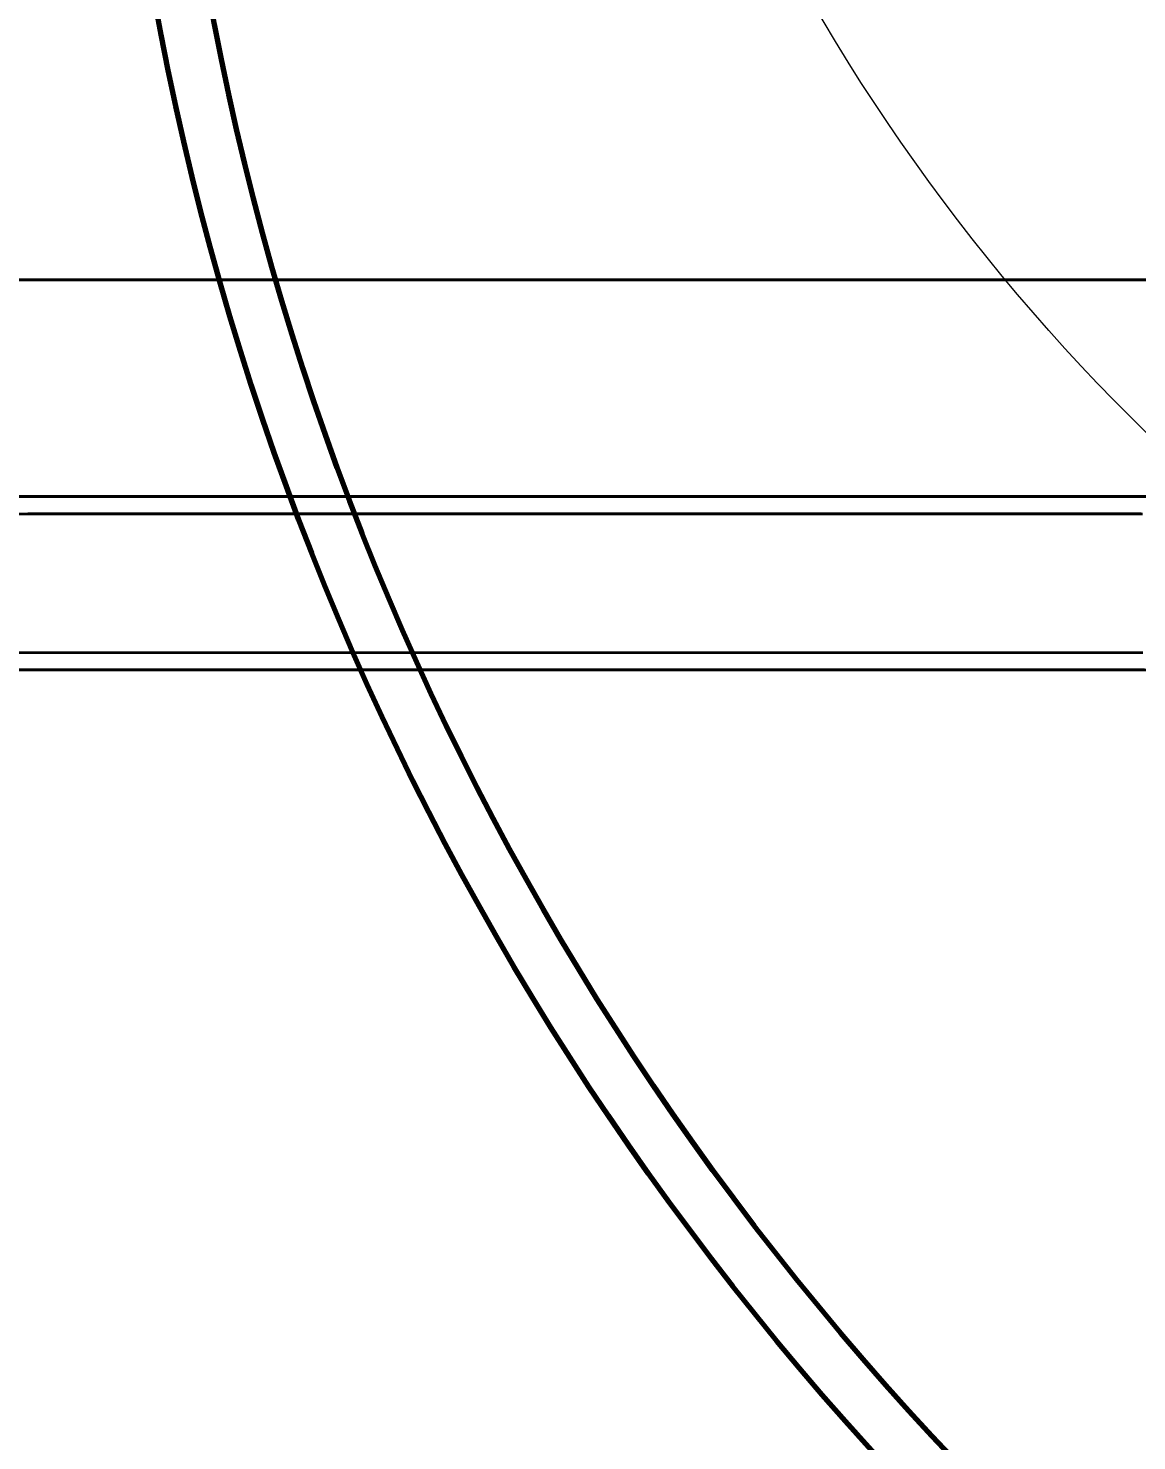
# Model space of a CAD drawing. Header units: millimetres. Extents: x 0 to 2208, y 0 to 420.
# Drawn here: x 195.42 to 199.51, y 151.53 to 156.75 of the extents above; entities that cross this region are included whole.
import ezdxf

# ---------------------------------------------------------------- set-up
doc = ezdxf.new("R2010")
doc.units = ezdxf.units.MM
doc.linetypes.add('IRAM-E-TRAZOS', pattern=[5, 4, -1])
for name, color, linetype, lineweight in [('01-VISIBLE', 7, 'CONTINUOUS', 70), ('02-OCULTA', 4, 'IRAM-E-TRAZOS', 35), ('04-COTA', 3, 'CONTINUOUS', 18), ('08-FINA', 5, 'CONTINUOUS', 18)]:
    doc.layers.add(name, color=color, linetype=linetype, lineweight=lineweight)
doc.styles.add('ISO3098', font='isocpeur.ttf')
doc.dimstyles.new('FLAMA-IRAM', dxfattribs={"dimtxt": 3.5, "dimasz": 3.5, "dimexe": 2, "dimexo": 1.5, "dimgap": 1, "dimtad": 1, "dimdec": 1, "dimtxsty": 'ISO3098', "dimblk": 'IRAM_FLECHA', "dimblk1": 'IRAM_FLECHA', "dimblk2": 'IRAM_FLECHA', "dimcen": 2.5, "dimclrd": 256, "dimclre": 256, "dimclrt": 256, "dimazin": 3, "dimtfac": 1, "dimtmove": 0, "dimatfit": 3, "dimlwd": 18, "dimlwe": 18})

# ---------------------------------------------------------------- blocks, each defined once
blk = doc.blocks.new('IRAM_FLECHA')
blk.add_solid([(0, 0), (-1, 0.125), (-1, -0.125)])

msp = doc.modelspace()

# ---------------------------------------------------------------- linework, layer by layer
at = {"layer": '01-VISIBLE'}
for radius in [15, 10.8, 10.6]:
    msp.add_circle((206.5159, 158.7659), radius, dxfattribs=at)
at = {"layer": '02-OCULTA'}
for points in [[(195.3542, 155.8159), (195.4201, 155.8159), (195.486, 155.8159), (195.552, 155.8159), (195.6179, 155.8159), (195.6838, 155.8159), (195.7497, 155.8159), (195.8157, 155.8159), (195.8816, 155.8159), (195.9475, 155.8159), (196.0134, 155.8159), (196.0794, 155.8159), (196.1453, 155.8159), (196.2112, 155.8159), (196.2771, 155.8159), (196.3431, 155.8159), (196.409, 155.8159), (196.4749, 155.8159), (196.5408, 155.8159), (196.6068, 155.8159), (196.6727, 155.8159), (196.7386, 155.8159), (196.8045, 155.8159), (196.8705, 155.8159), (196.9364, 155.8159), (197.0023, 155.8159), (197.0682, 155.8159), (197.1342, 155.8159), (197.2001, 155.8159), (197.266, 155.8159), (197.3319, 155.8159), (197.3979, 155.8159), (197.4638, 155.8159), (197.5297, 155.8159), (197.5956, 155.8159), (197.6616, 155.8159), (197.7275, 155.8159), (197.7934, 155.8159), (197.8593, 155.8159), (197.9253, 155.8159), (197.9912, 155.8159), (198.0571, 155.8159), (198.123, 155.8159), (198.189, 155.8159), (198.2549, 155.8159), (198.3208, 155.8159), (198.3867, 155.8159), (198.4527, 155.8159), (198.5186, 155.8159), (198.5845, 155.8159), (198.6504, 155.8159), (198.7164, 155.8159), (198.7823, 155.8159), (198.8482, 155.8159), (198.9141, 155.8159), (198.9801, 155.8159), (199.046, 155.8159), (199.1119, 155.8159), (199.1778, 155.8159), (199.2438, 155.8159), (199.3097, 155.8159), (199.3756, 155.8159), (199.4415, 155.8159), (199.5075, 155.8159), (199.5734, 155.8159)], [(195.3631, 155.8159), (195.4307, 155.8159), (195.4982, 155.8159), (195.5657, 155.8159), (195.6332, 155.8159), (195.7008, 155.8159), (195.7683, 155.8159), (195.8358, 155.8159), (195.9033, 155.8159), (195.9709, 155.8159), (196.0384, 155.8159), (196.1059, 155.8159), (196.1734, 155.8159), (196.241, 155.8159), (196.3085, 155.8159), (196.376, 155.8159), (196.4435, 155.8159), (196.5111, 155.8159), (196.5786, 155.8159), (196.6461, 155.8159), (196.7136, 155.8159), (196.7812, 155.8159), (196.8487, 155.8159), (196.9162, 155.8159), (196.9837, 155.8159), (197.0513, 155.8159), (197.1188, 155.8159), (197.1863, 155.8159), (197.2538, 155.8159), (197.3214, 155.8159), (197.3889, 155.8159), (197.4564, 155.8159), (197.5239, 155.8159), (197.5915, 155.8159), (197.659, 155.8159), (197.7265, 155.8159), (197.794, 155.8159), (197.8616, 155.8159), (197.9291, 155.8159), (197.9966, 155.8159), (198.0641, 155.8159), (198.1317, 155.8159), (198.1992, 155.8159), (198.2667, 155.8159), (198.3342, 155.8159), (198.4018, 155.8159), (198.4693, 155.8159), (198.5368, 155.8159), (198.6043, 155.8159), (198.6719, 155.8159), (198.7394, 155.8159), (198.8069, 155.8159), (198.8744, 155.8159), (198.942, 155.8159), (199.0095, 155.8159), (199.077, 155.8159), (199.1445, 155.8159), (199.2121, 155.8159), (199.2796, 155.8159), (199.3471, 155.8159), (199.4146, 155.8159), (199.4822, 155.8159), (199.5497, 155.8159)], [(199.5247, 155.8159), (199.4747, 155.8159), (199.4246, 155.8159), (199.3746, 155.8159), (199.3246, 155.8159), (199.2746, 155.8159), (199.2246, 155.8159), (199.1745, 155.8159), (199.1245, 155.8159), (199.0745, 155.8159), (199.0245, 155.8159), (198.9745, 155.8159), (198.9245, 155.8159), (198.8744, 155.8159), (198.8244, 155.8159), (198.7744, 155.8159), (198.7244, 155.8159), (198.6744, 155.8159), (198.6243, 155.8159), (198.5743, 155.8159), (198.5243, 155.8159), (198.4743, 155.8159), (198.4243, 155.8159), (198.3743, 155.8159), (198.3242, 155.8159), (198.2742, 155.8159), (198.2242, 155.8159), (198.1742, 155.8159), (198.1242, 155.8159), (198.0741, 155.8159), (198.0241, 155.8159), (197.9741, 155.8159), (197.9241, 155.8159), (197.8741, 155.8159), (197.824, 155.8159), (197.774, 155.8159), (197.724, 155.8159), (197.674, 155.8159), (197.624, 155.8159), (197.574, 155.8159), (197.5239, 155.8159), (197.4739, 155.8159), (197.4239, 155.8159), (197.3739, 155.8159), (197.3239, 155.8159), (197.2738, 155.8159), (197.2238, 155.8159), (197.1738, 155.8159), (197.1238, 155.8159), (197.0738, 155.8159), (197.0238, 155.8159), (196.9737, 155.8159), (196.9237, 155.8159), (196.8737, 155.8159), (196.8237, 155.8159), (196.7737, 155.8159), (196.7236, 155.8159), (196.6736, 155.8159), (196.6236, 155.8159), (196.5736, 155.8159), (196.5236, 155.8159), (196.4735, 155.8159), (196.4235, 155.8159), (196.3735, 155.8159), (196.3235, 155.8159), (196.2735, 155.8159), (196.2235, 155.8159), (196.1734, 155.8159), (196.1234, 155.8159), (196.0734, 155.8159), (196.0234, 155.8159), (195.9734, 155.8159), (195.9233, 155.8159), (195.8733, 155.8159), (195.8233, 155.8159), (195.7733, 155.8159), (195.7233, 155.8159), (195.6733, 155.8159), (195.6232, 155.8159), (195.5732, 155.8159), (195.5232, 155.8159), (195.4732, 155.8159), (195.4232, 155.8159), (195.3731, 155.8159)], [(199.5478, 155.8159), (199.4977, 155.8159), (199.4476, 155.8159), (199.3974, 155.8159), (199.3473, 155.8159), (199.2972, 155.8159), (199.247, 155.8159), (199.1969, 155.8159), (199.1468, 155.8159), (199.0966, 155.8159), (199.0465, 155.8159), (198.9964, 155.8159), (198.9462, 155.8159), (198.8961, 155.8159), (198.846, 155.8159), (198.7958, 155.8159), (198.7457, 155.8159), (198.6956, 155.8159), (198.6454, 155.8159), (198.5953, 155.8159), (198.5452, 155.8159), (198.495, 155.8159), (198.4449, 155.8159), (198.3948, 155.8159), (198.3446, 155.8159), (198.2945, 155.8159), (198.2444, 155.8159), (198.1942, 155.8159), (198.1441, 155.8159), (198.094, 155.8159), (198.0438, 155.8159), (197.9937, 155.8159), (197.9436, 155.8159), (197.8934, 155.8159), (197.8433, 155.8159), (197.7932, 155.8159), (197.743, 155.8159), (197.6929, 155.8159), (197.6428, 155.8159), (197.5926, 155.8159), (197.5425, 155.8159), (197.4924, 155.8159), (197.4422, 155.8159), (197.3921, 155.8159), (197.342, 155.8159), (197.2918, 155.8159), (197.2417, 155.8159), (197.1916, 155.8159), (197.1414, 155.8159), (197.0913, 155.8159), (197.0412, 155.8159), (196.991, 155.8159), (196.9409, 155.8159), (196.8908, 155.8159), (196.8406, 155.8159), (196.7905, 155.8159), (196.7404, 155.8159), (196.6902, 155.8159), (196.6401, 155.8159), (196.59, 155.8159), (196.5398, 155.8159), (196.4897, 155.8159), (196.4396, 155.8159), (196.3894, 155.8159), (196.3393, 155.8159), (196.2892, 155.8159), (196.239, 155.8159), (196.1889, 155.8159), (196.1388, 155.8159), (196.0886, 155.8159), (196.0385, 155.8159), (195.9884, 155.8159), (195.9382, 155.8159), (195.8881, 155.8159), (195.838, 155.8159), (195.7878, 155.8159), (195.7377, 155.8159), (195.6876, 155.8159), (195.6374, 155.8159), (195.5873, 155.8159), (195.5372, 155.8159), (195.487, 155.8159), (195.4369, 155.8159), (195.3868, 155.8159)], [(195.3542, 155.0159), (195.4201, 155.0159), (195.486, 155.0159), (195.552, 155.0159), (195.6179, 155.0159), (195.6838, 155.0159), (195.7497, 155.0159), (195.8157, 155.0159), (195.8816, 155.0159), (195.9475, 155.0159), (196.0134, 155.0159), (196.0794, 155.0159), (196.1453, 155.0159), (196.2112, 155.0159), (196.2771, 155.0159), (196.3431, 155.0159), (196.409, 155.0159), (196.4749, 155.0159), (196.5408, 155.0159), (196.6068, 155.0159), (196.6727, 155.0159), (196.7386, 155.0159), (196.8045, 155.0159), (196.8705, 155.0159), (196.9364, 155.0159), (197.0023, 155.0159), (197.0682, 155.0159), (197.1342, 155.0159), (197.2001, 155.0159), (197.266, 155.0159), (197.3319, 155.0159), (197.3979, 155.0159), (197.4638, 155.0159), (197.5297, 155.0159), (197.5956, 155.0159), (197.6616, 155.0159), (197.7275, 155.0159), (197.7934, 155.0159), (197.8593, 155.0159), (197.9253, 155.0159), (197.9912, 155.0159), (198.0571, 155.0159), (198.123, 155.0159), (198.189, 155.0159), (198.2549, 155.0159), (198.3208, 155.0159), (198.3867, 155.0159), (198.4527, 155.0159), (198.5186, 155.0159), (198.5845, 155.0159), (198.6504, 155.0159), (198.7164, 155.0159), (198.7823, 155.0159), (198.8482, 155.0159), (198.9141, 155.0159), (198.9801, 155.0159), (199.046, 155.0159), (199.1119, 155.0159), (199.1778, 155.0159), (199.2438, 155.0159), (199.3097, 155.0159), (199.3756, 155.0159), (199.4415, 155.0159), (199.5075, 155.0159), (199.5734, 155.0159)], [(195.3631, 155.0159), (195.4307, 155.0159), (195.4982, 155.0159), (195.5657, 155.0159), (195.6332, 155.0159), (195.7008, 155.0159), (195.7683, 155.0159), (195.8358, 155.0159), (195.9033, 155.0159), (195.9709, 155.0159), (196.0384, 155.0159), (196.1059, 155.0159), (196.1734, 155.0159), (196.241, 155.0159), (196.3085, 155.0159), (196.376, 155.0159), (196.4435, 155.0159), (196.5111, 155.0159), (196.5786, 155.0159), (196.6461, 155.0159), (196.7136, 155.0159), (196.7812, 155.0159), (196.8487, 155.0159), (196.9162, 155.0159), (196.9837, 155.0159), (197.0513, 155.0159), (197.1188, 155.0159), (197.1863, 155.0159), (197.2538, 155.0159), (197.3214, 155.0159), (197.3889, 155.0159), (197.4564, 155.0159), (197.5239, 155.0159), (197.5915, 155.0159), (197.659, 155.0159), (197.7265, 155.0159), (197.794, 155.0159), (197.8616, 155.0159), (197.9291, 155.0159), (197.9966, 155.0159), (198.0641, 155.0159), (198.1317, 155.0159), (198.1992, 155.0159), (198.2667, 155.0159), (198.3342, 155.0159), (198.4018, 155.0159), (198.4693, 155.0159), (198.5368, 155.0159), (198.6043, 155.0159), (198.6719, 155.0159), (198.7394, 155.0159), (198.8069, 155.0159), (198.8744, 155.0159), (198.942, 155.0159), (199.0095, 155.0159), (199.077, 155.0159), (199.1445, 155.0159), (199.2121, 155.0159), (199.2796, 155.0159), (199.3471, 155.0159), (199.4146, 155.0159), (199.4822, 155.0159), (199.5497, 155.0159)], [(195.3631, 155.0159), (195.4307, 155.0159), (195.4982, 155.0159), (195.5657, 155.0159), (195.6332, 155.0159), (195.7008, 155.0159), (195.7683, 155.0159), (195.8358, 155.0159), (195.9033, 155.0159), (195.9709, 155.0159), (196.0384, 155.0159), (196.1059, 155.0159), (196.1734, 155.0159), (196.241, 155.0159), (196.3085, 155.0159), (196.376, 155.0159), (196.4435, 155.0159), (196.5111, 155.0159), (196.5786, 155.0159), (196.6461, 155.0159), (196.7136, 155.0159), (196.7812, 155.0159), (196.8487, 155.0159), (196.9162, 155.0159), (196.9837, 155.0159), (197.0513, 155.0159), (197.1188, 155.0159), (197.1863, 155.0159), (197.2538, 155.0159), (197.3214, 155.0159), (197.3889, 155.0159), (197.4564, 155.0159), (197.5239, 155.0159), (197.5915, 155.0159), (197.659, 155.0159), (197.7265, 155.0159), (197.794, 155.0159), (197.8616, 155.0159), (197.9291, 155.0159), (197.9966, 155.0159), (198.0641, 155.0159), (198.1317, 155.0159), (198.1992, 155.0159), (198.2667, 155.0159), (198.3342, 155.0159), (198.4018, 155.0159), (198.4693, 155.0159), (198.5368, 155.0159), (198.6043, 155.0159), (198.6719, 155.0159), (198.7394, 155.0159), (198.8069, 155.0159), (198.8744, 155.0159), (198.942, 155.0159), (199.0095, 155.0159), (199.077, 155.0159), (199.1445, 155.0159), (199.2121, 155.0159), (199.2796, 155.0159), (199.3471, 155.0159), (199.4146, 155.0159), (199.4822, 155.0159), (199.5497, 155.0159)], [(199.5247, 155.0159), (199.4747, 155.0159), (199.4246, 155.0159), (199.3746, 155.0159), (199.3246, 155.0159), (199.2746, 155.0159), (199.2246, 155.0159), (199.1745, 155.0159), (199.1245, 155.0159), (199.0745, 155.0159), (199.0245, 155.0159), (198.9745, 155.0159), (198.9245, 155.0159), (198.8744, 155.0159), (198.8244, 155.0159), (198.7744, 155.0159), (198.7244, 155.0159), (198.6744, 155.0159), (198.6243, 155.0159), (198.5743, 155.0159), (198.5243, 155.0159), (198.4743, 155.0159), (198.4243, 155.0159), (198.3743, 155.0159), (198.3242, 155.0159), (198.2742, 155.0159), (198.2242, 155.0159), (198.1742, 155.0159), (198.1242, 155.0159), (198.0741, 155.0159), (198.0241, 155.0159), (197.9741, 155.0159), (197.9241, 155.0159), (197.8741, 155.0159), (197.824, 155.0159), (197.774, 155.0159), (197.724, 155.0159), (197.674, 155.0159), (197.624, 155.0159), (197.574, 155.0159), (197.5239, 155.0159), (197.4739, 155.0159), (197.4239, 155.0159), (197.3739, 155.0159), (197.3239, 155.0159), (197.2738, 155.0159), (197.2238, 155.0159), (197.1738, 155.0159), (197.1238, 155.0159), (197.0738, 155.0159), (197.0238, 155.0159), (196.9737, 155.0159), (196.9237, 155.0159), (196.8737, 155.0159), (196.8237, 155.0159), (196.7737, 155.0159), (196.7236, 155.0159), (196.6736, 155.0159), (196.6236, 155.0159), (196.5736, 155.0159), (196.5236, 155.0159), (196.4735, 155.0159), (196.4235, 155.0159), (196.3735, 155.0159), (196.3235, 155.0159), (196.2735, 155.0159), (196.2235, 155.0159), (196.1734, 155.0159), (196.1234, 155.0159), (196.0734, 155.0159), (196.0234, 155.0159), (195.9734, 155.0159), (195.9233, 155.0159), (195.8733, 155.0159), (195.8233, 155.0159), (195.7733, 155.0159), (195.7233, 155.0159), (195.6733, 155.0159), (195.6232, 155.0159), (195.5732, 155.0159), (195.5232, 155.0159), (195.4732, 155.0159), (195.4232, 155.0159), (195.3731, 155.0159)], [(199.5247, 155.0159), (199.4747, 155.0159), (199.4246, 155.0159), (199.3746, 155.0159), (199.3246, 155.0159), (199.2746, 155.0159), (199.2246, 155.0159), (199.1745, 155.0159), (199.1245, 155.0159), (199.0745, 155.0159), (199.0245, 155.0159), (198.9745, 155.0159), (198.9245, 155.0159), (198.8744, 155.0159), (198.8244, 155.0159), (198.7744, 155.0159), (198.7244, 155.0159), (198.6744, 155.0159), (198.6243, 155.0159), (198.5743, 155.0159), (198.5243, 155.0159), (198.4743, 155.0159), (198.4243, 155.0159), (198.3743, 155.0159), (198.3242, 155.0159), (198.2742, 155.0159), (198.2242, 155.0159), (198.1742, 155.0159), (198.1242, 155.0159), (198.0741, 155.0159), (198.0241, 155.0159), (197.9741, 155.0159), (197.9241, 155.0159), (197.8741, 155.0159), (197.824, 155.0159), (197.774, 155.0159), (197.724, 155.0159), (197.674, 155.0159), (197.624, 155.0159), (197.574, 155.0159), (197.5239, 155.0159), (197.4739, 155.0159), (197.4239, 155.0159), (197.3739, 155.0159), (197.3239, 155.0159), (197.2738, 155.0159), (197.2238, 155.0159), (197.1738, 155.0159), (197.1238, 155.0159), (197.0738, 155.0159), (197.0238, 155.0159), (196.9737, 155.0159), (196.9237, 155.0159), (196.8737, 155.0159), (196.8237, 155.0159), (196.7737, 155.0159), (196.7236, 155.0159), (196.6736, 155.0159), (196.6236, 155.0159), (196.5736, 155.0159), (196.5236, 155.0159), (196.4735, 155.0159), (196.4235, 155.0159), (196.3735, 155.0159), (196.3235, 155.0159), (196.2735, 155.0159), (196.2235, 155.0159), (196.1734, 155.0159), (196.1234, 155.0159), (196.0734, 155.0159), (196.0234, 155.0159), (195.9734, 155.0159), (195.9233, 155.0159), (195.8733, 155.0159), (195.8233, 155.0159), (195.7733, 155.0159), (195.7233, 155.0159), (195.6733, 155.0159), (195.6232, 155.0159), (195.5732, 155.0159), (195.5232, 155.0159), (195.4732, 155.0159), (195.4232, 155.0159), (195.3731, 155.0159)], [(199.5392, 155.0159), (199.4891, 155.0159), (199.4391, 155.0159), (199.389, 155.0159), (199.3389, 155.0159), (199.2888, 155.0159), (199.2387, 155.0159), (199.1886, 155.0159), (199.1385, 155.0159), (199.0884, 155.0159), (199.0383, 155.0159), (198.9882, 155.0159), (198.9381, 155.0159), (198.8881, 155.0159), (198.838, 155.0159), (198.7879, 155.0159), (198.7378, 155.0159), (198.6877, 155.0159), (198.6376, 155.0159), (198.5875, 155.0159), (198.5374, 155.0159), (198.4873, 155.0159), (198.4372, 155.0159), (198.3872, 155.0159), (198.3371, 155.0159), (198.287, 155.0159), (198.2369, 155.0159), (198.1868, 155.0159), (198.1367, 155.0159), (198.0866, 155.0159), (198.0365, 155.0159), (197.9864, 155.0159), (197.9363, 155.0159), (197.8862, 155.0159), (197.8362, 155.0159), (197.7861, 155.0159), (197.736, 155.0159), (197.6859, 155.0159), (197.6358, 155.0159), (197.5857, 155.0159), (197.5356, 155.0159), (197.4855, 155.0159), (197.4354, 155.0159), (197.3853, 155.0159), (197.3352, 155.0159), (197.2852, 155.0159), (197.2351, 155.0159), (197.185, 155.0159), (197.1349, 155.0159), (197.0848, 155.0159), (197.0347, 155.0159), (196.9846, 155.0159), (196.9345, 155.0159), (196.8844, 155.0159), (196.8343, 155.0159), (196.7843, 155.0159), (196.7342, 155.0159), (196.6841, 155.0159), (196.634, 155.0159), (196.5839, 155.0159), (196.5338, 155.0159), (196.4837, 155.0159), (196.4336, 155.0159), (196.3835, 155.0159), (196.3334, 155.0159), (196.2833, 155.0159), (196.2333, 155.0159), (196.1832, 155.0159), (196.1331, 155.0159), (196.083, 155.0159), (196.0329, 155.0159), (195.9828, 155.0159), (195.9327, 155.0159), (195.8826, 155.0159), (195.8325, 155.0159), (195.7824, 155.0159), (195.7324, 155.0159), (195.6823, 155.0159), (195.6322, 155.0159), (195.5821, 155.0159), (195.532, 155.0159), (195.4819, 155.0159), (195.4318, 155.0159), (195.3817, 155.0159)], [(199.5478, 155.0159), (199.4977, 155.0159), (199.4476, 155.0159), (199.3974, 155.0159), (199.3473, 155.0159), (199.2972, 155.0159), (199.247, 155.0159), (199.1969, 155.0159), (199.1468, 155.0159), (199.0966, 155.0159), (199.0465, 155.0159), (198.9964, 155.0159), (198.9462, 155.0159), (198.8961, 155.0159), (198.846, 155.0159), (198.7958, 155.0159), (198.7457, 155.0159), (198.6956, 155.0159), (198.6454, 155.0159), (198.5953, 155.0159), (198.5452, 155.0159), (198.495, 155.0159), (198.4449, 155.0159), (198.3948, 155.0159), (198.3446, 155.0159), (198.2945, 155.0159), (198.2444, 155.0159), (198.1942, 155.0159), (198.1441, 155.0159), (198.094, 155.0159), (198.0438, 155.0159), (197.9937, 155.0159), (197.9436, 155.0159), (197.8934, 155.0159), (197.8433, 155.0159), (197.7932, 155.0159), (197.743, 155.0159), (197.6929, 155.0159), (197.6428, 155.0159), (197.5926, 155.0159), (197.5425, 155.0159), (197.4924, 155.0159), (197.4422, 155.0159), (197.3921, 155.0159), (197.342, 155.0159), (197.2918, 155.0159), (197.2417, 155.0159), (197.1916, 155.0159), (197.1414, 155.0159), (197.0913, 155.0159), (197.0412, 155.0159), (196.991, 155.0159), (196.9409, 155.0159), (196.8908, 155.0159), (196.8406, 155.0159), (196.7905, 155.0159), (196.7404, 155.0159), (196.6902, 155.0159), (196.6401, 155.0159), (196.59, 155.0159), (196.5398, 155.0159), (196.4897, 155.0159), (196.4396, 155.0159), (196.3894, 155.0159), (196.3393, 155.0159), (196.2892, 155.0159), (196.239, 155.0159), (196.1889, 155.0159), (196.1388, 155.0159), (196.0886, 155.0159), (196.0385, 155.0159), (195.9884, 155.0159), (195.9382, 155.0159), (195.8881, 155.0159), (195.838, 155.0159), (195.7878, 155.0159), (195.7377, 155.0159), (195.6876, 155.0159), (195.6374, 155.0159), (195.5873, 155.0159), (195.5372, 155.0159), (195.487, 155.0159), (195.4369, 155.0159), (195.3868, 155.0159)], [(195.3934, 155.0159), (195.4434, 155.0159), (195.4934, 155.0159), (195.5434, 155.0159), (195.5934, 155.0159), (195.6434, 155.0159), (195.6935, 155.0159), (195.7435, 155.0159), (195.7935, 155.0159), (195.8435, 155.0159), (195.8935, 155.0159), (195.9435, 155.0159), (195.9936, 155.0159), (196.0436, 155.0159), (196.0936, 155.0159), (196.1436, 155.0159), (196.1936, 155.0159), (196.2436, 155.0159), (196.2937, 155.0159), (196.3437, 155.0159), (196.3937, 155.0159), (196.4437, 155.0159), (196.4937, 155.0159), (196.5437, 155.0159), (196.5938, 155.0159), (196.6438, 155.0159), (196.6938, 155.0159), (196.7438, 155.0159), (196.7938, 155.0159), (196.8438, 155.0159), (196.8939, 155.0159), (196.9439, 155.0159), (196.9939, 155.0159), (197.0439, 155.0159), (197.0939, 155.0159), (197.1439, 155.0159), (197.194, 155.0159), (197.244, 155.0159), (197.294, 155.0159), (197.344, 155.0159), (197.394, 155.0159), (197.444, 155.0159), (197.4941, 155.0159), (197.5441, 155.0159), (197.5941, 155.0159), (197.6441, 155.0159), (197.6941, 155.0159), (197.7441, 155.0159), (197.7942, 155.0159), (197.8442, 155.0159), (197.8942, 155.0159), (197.9442, 155.0159), (197.9942, 155.0159), (198.0442, 155.0159), (198.0942, 155.0159), (198.1443, 155.0159), (198.1943, 155.0159), (198.2443, 155.0159), (198.2943, 155.0159), (198.3443, 155.0159), (198.3943, 155.0159), (198.4444, 155.0159), (198.4944, 155.0159), (198.5444, 155.0159), (198.5944, 155.0159), (198.6444, 155.0159), (198.6944, 155.0159), (198.7445, 155.0159), (198.7945, 155.0159), (198.8445, 155.0159), (198.8945, 155.0159), (198.9445, 155.0159), (198.9945, 155.0159), (199.0446, 155.0159), (199.0946, 155.0159), (199.1446, 155.0159), (199.1946, 155.0159), (199.2446, 155.0159), (199.2946, 155.0159), (199.3447, 155.0159), (199.3947, 155.0159), (199.4447, 155.0159), (199.4947, 155.0159), (199.5447, 155.0159)], [(195.3775, 154.9519), (195.4275, 154.9519), (195.4776, 154.9519), (195.5276, 154.9519), (195.5777, 154.9519), (195.6278, 154.9519), (195.6778, 154.9519), (195.7279, 154.9519), (195.7779, 154.9519), (195.828, 154.9519), (195.878, 154.9519), (195.9281, 154.9519), (195.9781, 154.9519), (196.0282, 154.9519), (196.0782, 154.9519), (196.1283, 154.9519), (196.1784, 154.9519), (196.2284, 154.9519), (196.2785, 154.9519), (196.3285, 154.9519), (196.3786, 154.9519), (196.4286, 154.9519), (196.4787, 154.9519), (196.5287, 154.9519), (196.5788, 154.9519), (196.6288, 154.9519), (196.6789, 154.9519), (196.729, 154.9519), (196.779, 154.9519), (196.8291, 154.9519), (196.8791, 154.9519), (196.9292, 154.9519), (196.9792, 154.9519), (197.0293, 154.9519), (197.0793, 154.9519), (197.1294, 154.9519), (197.1795, 154.9519), (197.2295, 154.9519), (197.2796, 154.9519), (197.3296, 154.9519), (197.3797, 154.9519), (197.4297, 154.9519), (197.4798, 154.9519), (197.5298, 154.9519), (197.5799, 154.9519), (197.6299, 154.9519), (197.68, 154.9519), (197.7301, 154.9519), (197.7801, 154.9519), (197.8302, 154.9519), (197.8802, 154.9519), (197.9303, 154.9519), (197.9803, 154.9519), (198.0304, 154.9519), (198.0804, 154.9519), (198.1305, 154.9519), (198.1806, 154.9519), (198.2306, 154.9519), (198.2807, 154.9519), (198.3307, 154.9519), (198.3808, 154.9519), (198.4308, 154.9519), (198.4809, 154.9519), (198.5309, 154.9519), (198.581, 154.9519), (198.631, 154.9519), (198.6811, 154.9519), (198.7312, 154.9519), (198.7812, 154.9519), (198.8313, 154.9519), (198.8813, 154.9519), (198.9314, 154.9519), (198.9814, 154.9519), (199.0315, 154.9519), (199.0815, 154.9519), (199.1316, 154.9519), (199.1817, 154.9519), (199.2317, 154.9519), (199.2818, 154.9519), (199.3318, 154.9519), (199.3819, 154.9519), (199.4319, 154.9519), (199.482, 154.9519), (199.532, 154.9519)], [(199.5273, 154.9519), (199.4771, 154.9519), (199.427, 154.9519), (199.3769, 154.9519), (199.3268, 154.9519), (199.2766, 154.9519), (199.2265, 154.9519), (199.1764, 154.9519), (199.1263, 154.9519), (199.0762, 154.9519), (199.026, 154.9519), (198.9759, 154.9519), (198.9258, 154.9519), (198.8757, 154.9519), (198.8255, 154.9519), (198.7754, 154.9519), (198.7253, 154.9519), (198.6752, 154.9519), (198.6251, 154.9519), (198.5749, 154.9519), (198.5248, 154.9519), (198.4747, 154.9519), (198.4246, 154.9519), (198.3744, 154.9519), (198.3243, 154.9519), (198.2742, 154.9519), (198.2241, 154.9519), (198.174, 154.9519), (198.1238, 154.9519), (198.0737, 154.9519), (198.0236, 154.9519), (197.9735, 154.9519), (197.9233, 154.9519), (197.8732, 154.9519), (197.8231, 154.9519), (197.773, 154.9519), (197.7229, 154.9519), (197.6727, 154.9519), (197.6226, 154.9519), (197.5725, 154.9519), (197.5224, 154.9519), (197.4722, 154.9519), (197.4221, 154.9519), (197.372, 154.9519), (197.3219, 154.9519), (197.2718, 154.9519), (197.2216, 154.9519), (197.1715, 154.9519), (197.1214, 154.9519), (197.0713, 154.9519), (197.0211, 154.9519), (196.971, 154.9519), (196.9209, 154.9519), (196.8708, 154.9519), (196.8207, 154.9519), (196.7705, 154.9519), (196.7204, 154.9519), (196.6703, 154.9519), (196.6202, 154.9519), (196.57, 154.9519), (196.5199, 154.9519), (196.4698, 154.9519), (196.4197, 154.9519), (196.3696, 154.9519), (196.3194, 154.9519), (196.2693, 154.9519), (196.2192, 154.9519), (196.1691, 154.9519), (196.1189, 154.9519), (196.0688, 154.9519), (196.0187, 154.9519), (195.9686, 154.9519), (195.9185, 154.9519), (195.8683, 154.9519), (195.8182, 154.9519), (195.7681, 154.9519), (195.718, 154.9519), (195.6678, 154.9519), (195.6177, 154.9519), (195.5676, 154.9519), (195.5175, 154.9519), (195.4674, 154.9519), (195.4172, 154.9519)], [(195.3652, 154.4399), (195.4335, 154.4399), (195.5019, 154.4399), (195.5702, 154.4399), (195.6385, 154.4399), (195.7068, 154.4399), (195.7752, 154.4399), (195.8435, 154.4399), (195.9118, 154.4399), (195.9801, 154.4399), (196.0485, 154.4399), (196.1168, 154.4399), (196.1851, 154.4399), (196.2534, 154.4399), (196.3218, 154.4399), (196.3901, 154.4399), (196.4584, 154.4399), (196.5267, 154.4399), (196.5951, 154.4399), (196.6634, 154.4399), (196.7317, 154.4399), (196.8, 154.4399), (196.8684, 154.4399), (196.9367, 154.4399), (197.005, 154.4399), (197.0733, 154.4399), (197.1417, 154.4399), (197.21, 154.4399), (197.2783, 154.4399), (197.3466, 154.4399), (197.415, 154.4399), (197.4833, 154.4399), (197.5516, 154.4399), (197.6199, 154.4399), (197.6883, 154.4399), (197.7566, 154.4399), (197.8249, 154.4399), (197.8932, 154.4399), (197.9616, 154.4399), (198.0299, 154.4399), (198.0982, 154.4399), (198.1665, 154.4399), (198.2349, 154.4399), (198.3032, 154.4399), (198.3715, 154.4399), (198.4398, 154.4399), (198.5082, 154.4399), (198.5765, 154.4399), (198.6448, 154.4399), (198.7131, 154.4399), (198.7815, 154.4399), (198.8498, 154.4399), (198.9181, 154.4399), (198.9864, 154.4399), (199.0548, 154.4399), (199.1231, 154.4399), (199.1914, 154.4399), (199.2597, 154.4399), (199.3281, 154.4399), (199.3964, 154.4399), (199.4647, 154.4399), (199.533, 154.4399)], [(195.3775, 154.4399), (195.4275, 154.4399), (195.4776, 154.4399), (195.5276, 154.4399), (195.5777, 154.4399), (195.6278, 154.4399), (195.6778, 154.4399), (195.7279, 154.4399), (195.7779, 154.4399), (195.828, 154.4399), (195.878, 154.4399), (195.9281, 154.4399), (195.9781, 154.4399), (196.0282, 154.4399), (196.0782, 154.4399), (196.1283, 154.4399), (196.1784, 154.4399), (196.2284, 154.4399), (196.2785, 154.4399), (196.3285, 154.4399), (196.3786, 154.4399), (196.4286, 154.4399), (196.4787, 154.4399), (196.5287, 154.4399), (196.5788, 154.4399), (196.6288, 154.4399), (196.6789, 154.4399), (196.729, 154.4399), (196.779, 154.4399), (196.8291, 154.4399), (196.8791, 154.4399), (196.9292, 154.4399), (196.9792, 154.4399), (197.0293, 154.4399), (197.0793, 154.4399), (197.1294, 154.4399), (197.1795, 154.4399), (197.2295, 154.4399), (197.2796, 154.4399), (197.3296, 154.4399), (197.3797, 154.4399), (197.4297, 154.4399), (197.4798, 154.4399), (197.5298, 154.4399), (197.5799, 154.4399), (197.6299, 154.4399), (197.68, 154.4399), (197.7301, 154.4399), (197.7801, 154.4399), (197.8302, 154.4399), (197.8802, 154.4399), (197.9303, 154.4399), (197.9803, 154.4399), (198.0304, 154.4399), (198.0804, 154.4399), (198.1305, 154.4399), (198.1806, 154.4399), (198.2306, 154.4399), (198.2807, 154.4399), (198.3307, 154.4399), (198.3808, 154.4399), (198.4308, 154.4399), (198.4809, 154.4399), (198.5309, 154.4399), (198.581, 154.4399), (198.631, 154.4399), (198.6811, 154.4399), (198.7312, 154.4399), (198.7812, 154.4399), (198.8313, 154.4399), (198.8813, 154.4399), (198.9314, 154.4399), (198.9814, 154.4399), (199.0315, 154.4399), (199.0815, 154.4399), (199.1316, 154.4399), (199.1817, 154.4399), (199.2317, 154.4399), (199.2818, 154.4399), (199.3318, 154.4399), (199.3819, 154.4399), (199.4319, 154.4399), (199.482, 154.4399), (199.532, 154.4399)], [(195.3631, 154.3759), (195.4307, 154.3759), (195.4982, 154.3759), (195.5657, 154.3759), (195.6332, 154.3759), (195.7008, 154.3759), (195.7683, 154.3759), (195.8358, 154.3759), (195.9033, 154.3759), (195.9709, 154.3759), (196.0384, 154.3759), (196.1059, 154.3759), (196.1734, 154.3759), (196.241, 154.3759), (196.3085, 154.3759), (196.376, 154.3759), (196.4435, 154.3759), (196.5111, 154.3759), (196.5786, 154.3759), (196.6461, 154.3759), (196.7136, 154.3759), (196.7812, 154.3759), (196.8487, 154.3759), (196.9162, 154.3759), (196.9837, 154.3759), (197.0513, 154.3759), (197.1188, 154.3759), (197.1863, 154.3759), (197.2538, 154.3759), (197.3214, 154.3759), (197.3889, 154.3759), (197.4564, 154.3759), (197.5239, 154.3759), (197.5915, 154.3759), (197.659, 154.3759), (197.7265, 154.3759), (197.794, 154.3759), (197.8616, 154.3759), (197.9291, 154.3759), (197.9966, 154.3759), (198.0641, 154.3759), (198.1317, 154.3759), (198.1992, 154.3759), (198.2667, 154.3759), (198.3342, 154.3759), (198.4018, 154.3759), (198.4693, 154.3759), (198.5368, 154.3759), (198.6043, 154.3759), (198.6719, 154.3759), (198.7394, 154.3759), (198.8069, 154.3759), (198.8744, 154.3759), (198.942, 154.3759), (199.0095, 154.3759), (199.077, 154.3759), (199.1445, 154.3759), (199.2121, 154.3759), (199.2796, 154.3759), (199.3471, 154.3759), (199.4146, 154.3759), (199.4822, 154.3759), (199.5497, 154.3759)], [(199.5247, 154.3759), (199.4747, 154.3759), (199.4246, 154.3759), (199.3746, 154.3759), (199.3246, 154.3759), (199.2746, 154.3759), (199.2246, 154.3759), (199.1745, 154.3759), (199.1245, 154.3759), (199.0745, 154.3759), (199.0245, 154.3759), (198.9745, 154.3759), (198.9245, 154.3759), (198.8744, 154.3759), (198.8244, 154.3759), (198.7744, 154.3759), (198.7244, 154.3759), (198.6744, 154.3759), (198.6243, 154.3759), (198.5743, 154.3759), (198.5243, 154.3759), (198.4743, 154.3759), (198.4243, 154.3759), (198.3743, 154.3759), (198.3242, 154.3759), (198.2742, 154.3759), (198.2242, 154.3759), (198.1742, 154.3759), (198.1242, 154.3759), (198.0741, 154.3759), (198.0241, 154.3759), (197.9741, 154.3759), (197.9241, 154.3759), (197.8741, 154.3759), (197.824, 154.3759), (197.774, 154.3759), (197.724, 154.3759), (197.674, 154.3759), (197.624, 154.3759), (197.574, 154.3759), (197.5239, 154.3759), (197.4739, 154.3759), (197.4239, 154.3759), (197.3739, 154.3759), (197.3239, 154.3759), (197.2738, 154.3759), (197.2238, 154.3759), (197.1738, 154.3759), (197.1238, 154.3759), (197.0738, 154.3759), (197.0238, 154.3759), (196.9737, 154.3759), (196.9237, 154.3759), (196.8737, 154.3759), (196.8237, 154.3759), (196.7737, 154.3759), (196.7236, 154.3759), (196.6736, 154.3759), (196.6236, 154.3759), (196.5736, 154.3759), (196.5236, 154.3759), (196.4735, 154.3759), (196.4235, 154.3759), (196.3735, 154.3759), (196.3235, 154.3759), (196.2735, 154.3759), (196.2235, 154.3759), (196.1734, 154.3759), (196.1234, 154.3759), (196.0734, 154.3759), (196.0234, 154.3759), (195.9734, 154.3759), (195.9233, 154.3759), (195.8733, 154.3759), (195.8233, 154.3759), (195.7733, 154.3759), (195.7233, 154.3759), (195.6733, 154.3759), (195.6232, 154.3759), (195.5732, 154.3759), (195.5232, 154.3759), (195.4732, 154.3759), (195.4232, 154.3759), (195.3731, 154.3759)], [(195.3794, 154.3759), (195.4295, 154.3759), (195.4797, 154.3759), (195.5298, 154.3759), (195.5799, 154.3759), (195.63, 154.3759), (195.6801, 154.3759), (195.7302, 154.3759), (195.7803, 154.3759), (195.8304, 154.3759), (195.8805, 154.3759), (195.9306, 154.3759), (195.9807, 154.3759), (196.0308, 154.3759), (196.0809, 154.3759), (196.131, 154.3759), (196.1811, 154.3759), (196.2312, 154.3759), (196.2813, 154.3759), (196.3314, 154.3759), (196.3815, 154.3759), (196.4316, 154.3759), (196.4818, 154.3759), (196.5319, 154.3759), (196.582, 154.3759), (196.6321, 154.3759), (196.6822, 154.3759), (196.7323, 154.3759), (196.7824, 154.3759), (196.8325, 154.3759), (196.8826, 154.3759), (196.9327, 154.3759), (196.9828, 154.3759), (197.0329, 154.3759), (197.083, 154.3759), (197.1331, 154.3759), (197.1832, 154.3759), (197.2333, 154.3759), (197.2834, 154.3759), (197.3335, 154.3759), (197.3836, 154.3759), (197.4338, 154.3759), (197.4839, 154.3759), (197.534, 154.3759), (197.5841, 154.3759), (197.6342, 154.3759), (197.6843, 154.3759), (197.7344, 154.3759), (197.7845, 154.3759), (197.8346, 154.3759), (197.8847, 154.3759), (197.9348, 154.3759), (197.9849, 154.3759), (198.035, 154.3759), (198.0851, 154.3759), (198.1352, 154.3759), (198.1853, 154.3759), (198.2354, 154.3759), (198.2855, 154.3759), (198.3356, 154.3759), (198.3857, 154.3759), (198.4359, 154.3759), (198.486, 154.3759), (198.5361, 154.3759), (198.5862, 154.3759), (198.6363, 154.3759), (198.6864, 154.3759), (198.7365, 154.3759), (198.7866, 154.3759), (198.8367, 154.3759), (198.8868, 154.3759), (198.9369, 154.3759), (198.987, 154.3759), (199.0371, 154.3759), (199.0872, 154.3759), (199.1373, 154.3759), (199.1874, 154.3759), (199.2375, 154.3759), (199.2876, 154.3759), (199.3377, 154.3759), (199.3878, 154.3759), (199.438, 154.3759), (199.4881, 154.3759), (199.5382, 154.3759)], [(199.5392, 154.3759), (199.4891, 154.3759), (199.4391, 154.3759), (199.389, 154.3759), (199.3389, 154.3759), (199.2888, 154.3759), (199.2387, 154.3759), (199.1886, 154.3759), (199.1385, 154.3759), (199.0884, 154.3759), (199.0383, 154.3759), (198.9882, 154.3759), (198.9381, 154.3759), (198.8881, 154.3759), (198.838, 154.3759), (198.7879, 154.3759), (198.7378, 154.3759), (198.6877, 154.3759), (198.6376, 154.3759), (198.5875, 154.3759), (198.5374, 154.3759), (198.4873, 154.3759), (198.4372, 154.3759), (198.3872, 154.3759), (198.3371, 154.3759), (198.287, 154.3759), (198.2369, 154.3759), (198.1868, 154.3759), (198.1367, 154.3759), (198.0866, 154.3759), (198.0365, 154.3759), (197.9864, 154.3759), (197.9363, 154.3759), (197.8862, 154.3759), (197.8362, 154.3759), (197.7861, 154.3759), (197.736, 154.3759), (197.6859, 154.3759), (197.6358, 154.3759), (197.5857, 154.3759), (197.5356, 154.3759), (197.4855, 154.3759), (197.4354, 154.3759), (197.3853, 154.3759), (197.3352, 154.3759), (197.2852, 154.3759), (197.2351, 154.3759), (197.185, 154.3759), (197.1349, 154.3759), (197.0848, 154.3759), (197.0347, 154.3759), (196.9846, 154.3759), (196.9345, 154.3759), (196.8844, 154.3759), (196.8343, 154.3759), (196.7843, 154.3759), (196.7342, 154.3759), (196.6841, 154.3759), (196.634, 154.3759), (196.5839, 154.3759), (196.5338, 154.3759), (196.4837, 154.3759), (196.4336, 154.3759), (196.3835, 154.3759), (196.3334, 154.3759), (196.2833, 154.3759), (196.2333, 154.3759), (196.1832, 154.3759), (196.1331, 154.3759), (196.083, 154.3759), (196.0329, 154.3759), (195.9828, 154.3759), (195.9327, 154.3759), (195.8826, 154.3759), (195.8325, 154.3759), (195.7824, 154.3759), (195.7324, 154.3759), (195.6823, 154.3759), (195.6322, 154.3759), (195.5821, 154.3759), (195.532, 154.3759), (195.4819, 154.3759), (195.4318, 154.3759), (195.3817, 154.3759)]]:
    msp.add_lwpolyline(points, dxfattribs=at)
for radius in [15, 15, 15, 10.8, 10.8, 10.8, 10.8, 10.8, 10.8, 10.8, 10.6, 10.6, 10.6, 10.6, 10.6, 10.6, 10.6]:
    msp.add_circle((206.5159, 158.7659), radius, dxfattribs=at)
at = {"layer": '08-FINA'}
msp.add_circle((204.6985, 160.5159), 7.3667, dxfattribs=at)

# ---------------------------------------------------------------- dimensions: what is measured, and where the dimension line sits
at = {"layer": '04-COTA'}
msp.add_linear_dim(base=(191.5159, 134.7659), p1=(191.5159, 158.7659), p2=(221.5159, 158.7659), dimstyle='FLAMA-IRAM', override={"dimlfac": 10, "dimpost": '%%c<>'}, dxfattribs=at).render()

doc.saveas('drawing.dxf')
